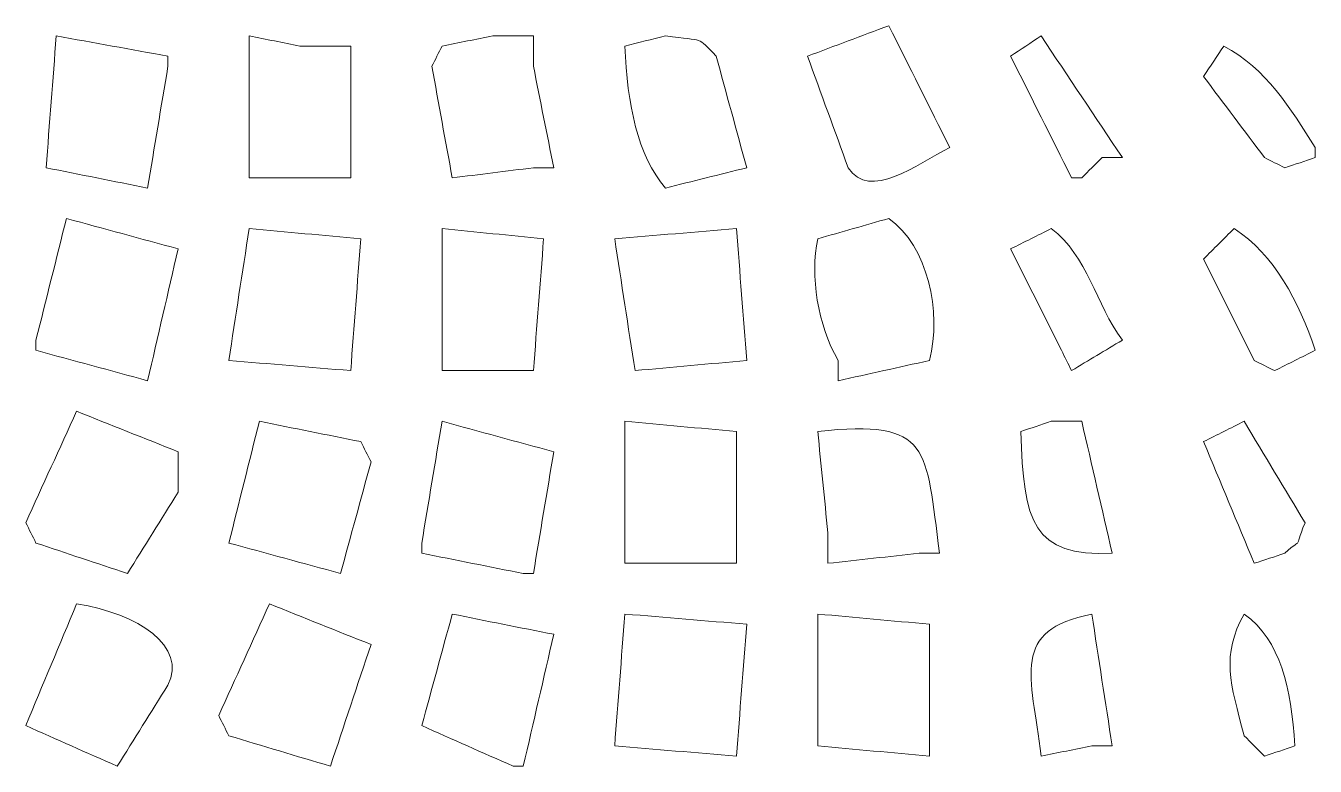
# Model space of a CAD drawing. Extents: x 69 to 542, y -750 to -43.
# Drawn here: x 183.9 to 310.9, y -478.3 to -405.3 of the extents above; entities that cross this region are included whole.
import ezdxf

# ---------------------------------------------------------------- set-up
doc = ezdxf.new("R2010")
doc.units = 0
doc.header["$MEASUREMENT"] = 0
doc.layers.add('Layer 1', color=7, linetype='Continuous', lineweight=0)

msp = doc.modelspace()

# ---------------------------------------------------------------- linework, layer by layer
at = {"layer": 'Layer 1', "color": 240, "lineweight": 18, "true_color": 0xed1c24}
for points, knots in [([(186.94, -406.33), (190.6, -407), (194.27, -407.67), (197.94, -408.33), (197.94, -408.67), (197.94, -409), (197.94, -409.33), (197.27, -413.33), (196.6, -417.33), (195.94, -421.33), (192.6, -420.67), (189.27, -420), (185.94, -419.33), (186.27, -415), (186.6, -410.67), (186.94, -406.33)], [0, 0, 0, 0, 1, 1, 1, 2, 2, 2, 3, 3, 3, 4, 4, 4, 5, 5, 5, 5]), ([(186.94, -406.33), (190.6, -407), (194.27, -407.67), (197.94, -408.33), (197.94, -408.67), (197.94, -409), (197.94, -409.33), (197.27, -413.33), (196.6, -417.33), (195.94, -421.33), (192.6, -420.67), (189.27, -420), (185.94, -419.33), (186.27, -415), (186.6, -410.67), (186.94, -406.33)], [0, 0, 0, 0, 1, 1, 1, 2, 2, 2, 3, 3, 3, 4, 4, 4, 5, 5, 5, 5]), ([(186.94, -406.33), (190.6, -407), (194.27, -407.67), (197.94, -408.33), (197.94, -408.67), (197.94, -409), (197.94, -409.33), (197.27, -413.33), (196.6, -417.33), (195.94, -421.33), (192.6, -420.67), (189.27, -420), (185.94, -419.33), (186.27, -415), (186.6, -410.67), (186.94, -406.33)], [0, 0, 0, 0, 1, 1, 1, 2, 2, 2, 3, 3, 3, 4, 4, 4, 5, 5, 5, 5]), ([(215.94, -420.33), (212.6, -420.33), (209.27, -420.33), (205.94, -420.33), (205.94, -415.67), (205.94, -411), (205.94, -406.33), (207.6, -406.67), (209.27, -407), (210.94, -407.33), (212.6, -407.33), (214.27, -407.33), (215.94, -407.33), (215.94, -411.67), (215.94, -416), (215.94, -420.33)], [0, 0, 0, 0, 1, 1, 1, 2, 2, 2, 3, 3, 3, 4, 4, 4, 5, 5, 5, 5]), ([(215.94, -420.33), (212.6, -420.33), (209.27, -420.33), (205.94, -420.33), (205.94, -415.67), (205.94, -411), (205.94, -406.33), (207.6, -406.67), (209.27, -407), (210.94, -407.33), (212.6, -407.33), (214.27, -407.33), (215.94, -407.33), (215.94, -411.67), (215.94, -416), (215.94, -420.33)], [0, 0, 0, 0, 1, 1, 1, 2, 2, 2, 3, 3, 3, 4, 4, 4, 5, 5, 5, 5]), ([(215.94, -420.33), (212.6, -420.33), (209.27, -420.33), (205.94, -420.33), (205.94, -415.67), (205.94, -411), (205.94, -406.33), (207.6, -406.67), (209.27, -407), (210.94, -407.33), (212.6, -407.33), (214.27, -407.33), (215.94, -407.33), (215.94, -411.67), (215.94, -416), (215.94, -420.33)], [0, 0, 0, 0, 1, 1, 1, 2, 2, 2, 3, 3, 3, 4, 4, 4, 5, 5, 5, 5]), ([(229.94, -406.33), (231.27, -406.33), (232.6, -406.33), (233.94, -406.33), (233.94, -407.33), (233.94, -408.33), (233.94, -409.33), (234.6, -412.67), (235.27, -416), (235.94, -419.33), (235.27, -419.33), (234.6, -419.33), (233.94, -419.33), (231.27, -419.67), (228.6, -420), (225.94, -420.33), (225.27, -416.67), (224.6, -413), (223.94, -409.33), (224.27, -408.67), (224.6, -408), (224.94, -407.33), (226.6, -407), (228.27, -406.67), (229.94, -406.33)], [0, 0, 0, 0, 1, 1, 1, 2, 2, 2, 3, 3, 3, 4, 4, 4, 5, 5, 5, 6, 6, 6, 7, 7, 7, 8, 8, 8, 8]), ([(229.94, -406.33), (231.27, -406.33), (232.6, -406.33), (233.94, -406.33), (233.94, -407.33), (233.94, -408.33), (233.94, -409.33), (234.6, -412.67), (235.27, -416), (235.94, -419.33), (235.27, -419.33), (234.6, -419.33), (233.94, -419.33), (231.27, -419.67), (228.6, -420), (225.94, -420.33), (225.27, -416.67), (224.6, -413), (223.94, -409.33), (224.27, -408.67), (224.6, -408), (224.94, -407.33), (226.6, -407), (228.27, -406.67), (229.94, -406.33)], [0, 0, 0, 0, 1, 1, 1, 2, 2, 2, 3, 3, 3, 4, 4, 4, 5, 5, 5, 6, 6, 6, 7, 7, 7, 8, 8, 8, 8]), ([(229.94, -406.33), (231.27, -406.33), (232.6, -406.33), (233.94, -406.33), (233.94, -407.33), (233.94, -408.33), (233.94, -409.33), (234.6, -412.67), (235.27, -416), (235.94, -419.33), (235.27, -419.33), (234.6, -419.33), (233.94, -419.33), (231.27, -419.67), (228.6, -420), (225.94, -420.33), (225.27, -416.67), (224.6, -413), (223.94, -409.33), (224.27, -408.67), (224.6, -408), (224.94, -407.33), (226.6, -407), (228.27, -406.67), (229.94, -406.33)], [0, 0, 0, 0, 1, 1, 1, 2, 2, 2, 3, 3, 3, 4, 4, 4, 5, 5, 5, 6, 6, 6, 7, 7, 7, 8, 8, 8, 8]), ([(246.94, -406.33), (250.95, -406.91), (249.93, -406.29), (251.94, -408.33), (252.94, -412), (253.94, -415.67), (254.94, -419.33), (252.27, -420), (249.6, -420.67), (246.94, -421.33), (244.17, -418.11), (243.19, -413.11), (242.94, -407.33), (244.27, -407), (245.6, -406.67), (246.94, -406.33)], [0, 0, 0, 0, 1, 1, 1, 2, 2, 2, 3, 3, 3, 4, 4, 4, 5, 5, 5, 5]), ([(246.94, -406.33), (250.95, -406.91), (249.93, -406.29), (251.94, -408.33), (252.94, -412), (253.94, -415.67), (254.94, -419.33), (252.27, -420), (249.6, -420.67), (246.94, -421.33), (244.17, -418.11), (243.19, -413.11), (242.94, -407.33), (244.27, -407), (245.6, -406.67), (246.94, -406.33)], [0, 0, 0, 0, 1, 1, 1, 2, 2, 2, 3, 3, 3, 4, 4, 4, 5, 5, 5, 5]), ([(246.94, -406.33), (250.95, -406.91), (249.93, -406.29), (251.94, -408.33), (252.94, -412), (253.94, -415.67), (254.94, -419.33), (252.27, -420), (249.6, -420.67), (246.94, -421.33), (244.17, -418.11), (243.19, -413.11), (242.94, -407.33), (244.27, -407), (245.6, -406.67), (246.94, -406.33)], [0, 0, 0, 0, 1, 1, 1, 2, 2, 2, 3, 3, 3, 4, 4, 4, 5, 5, 5, 5]), ([(268.94, -405.33), (270.94, -409.33), (272.94, -413.33), (274.94, -417.33), (271.7, -418.99), (267.04, -422.63), (264.94, -419.33), (263.6, -415.67), (262.27, -412), (260.94, -408.33), (263.6, -407.33), (266.27, -406.33), (268.94, -405.33)], [0, 0, 0, 0, 1, 1, 1, 2, 2, 2, 3, 3, 3, 4, 4, 4, 4]), ([(268.94, -405.33), (270.94, -409.33), (272.94, -413.33), (274.94, -417.33), (271.7, -418.99), (267.04, -422.63), (264.94, -419.33), (263.6, -415.67), (262.27, -412), (260.94, -408.33), (263.6, -407.33), (266.27, -406.33), (268.94, -405.33)], [0, 0, 0, 0, 1, 1, 1, 2, 2, 2, 3, 3, 3, 4, 4, 4, 4]), ([(268.94, -405.33), (270.94, -409.33), (272.94, -413.33), (274.94, -417.33), (271.7, -418.99), (267.04, -422.63), (264.94, -419.33), (263.6, -415.67), (262.27, -412), (260.94, -408.33), (263.6, -407.33), (266.27, -406.33), (268.94, -405.33)], [0, 0, 0, 0, 1, 1, 1, 2, 2, 2, 3, 3, 3, 4, 4, 4, 4]), ([(283.94, -406.33), (286.6, -410.33), (289.27, -414.33), (291.94, -418.33), (291.27, -418.33), (290.6, -418.33), (289.94, -418.33), (289.27, -419), (288.6, -419.67), (287.94, -420.33), (287.6, -420.33), (287.27, -420.33), (286.94, -420.33), (284.94, -416.33), (282.94, -412.33), (280.94, -408.33), (281.94, -407.67), (282.94, -407), (283.94, -406.33)], [0, 0, 0, 0, 1, 1, 1, 2, 2, 2, 3, 3, 3, 4, 4, 4, 5, 5, 5, 6, 6, 6, 6]), ([(283.94, -406.33), (286.6, -410.33), (289.27, -414.33), (291.94, -418.33), (291.27, -418.33), (290.6, -418.33), (289.94, -418.33), (289.27, -419), (288.6, -419.67), (287.94, -420.33), (287.6, -420.33), (287.27, -420.33), (286.94, -420.33), (284.94, -416.33), (282.94, -412.33), (280.94, -408.33), (281.94, -407.67), (282.94, -407), (283.94, -406.33)], [0, 0, 0, 0, 1, 1, 1, 2, 2, 2, 3, 3, 3, 4, 4, 4, 5, 5, 5, 6, 6, 6, 6]), ([(283.94, -406.33), (286.6, -410.33), (289.27, -414.33), (291.94, -418.33), (291.27, -418.33), (290.6, -418.33), (289.94, -418.33), (289.27, -419), (288.6, -419.67), (287.94, -420.33), (287.6, -420.33), (287.27, -420.33), (286.94, -420.33), (284.94, -416.33), (282.94, -412.33), (280.94, -408.33), (281.94, -407.67), (282.94, -407), (283.94, -406.33)], [0, 0, 0, 0, 1, 1, 1, 2, 2, 2, 3, 3, 3, 4, 4, 4, 5, 5, 5, 6, 6, 6, 6]), ([(301.94, -407.33), (306.08, -409.56), (308.5, -413.46), (310.94, -417.33), (310.94, -417.67), (310.94, -418), (310.94, -418.33), (309.94, -418.67), (308.94, -419), (307.94, -419.33), (307.27, -419), (306.6, -418.67), (305.94, -418.33), (303.94, -415.67), (301.94, -413), (299.94, -410.33), (300.6, -409.33), (301.27, -408.33), (301.94, -407.33)], [0, 0, 0, 0, 1, 1, 1, 2, 2, 2, 3, 3, 3, 4, 4, 4, 5, 5, 5, 6, 6, 6, 6]), ([(301.94, -407.33), (306.08, -409.56), (308.5, -413.46), (310.94, -417.33), (310.94, -417.67), (310.94, -418), (310.94, -418.33), (309.94, -418.67), (308.94, -419), (307.94, -419.33), (307.27, -419), (306.6, -418.67), (305.94, -418.33), (303.94, -415.67), (301.94, -413), (299.94, -410.33), (300.6, -409.33), (301.27, -408.33), (301.94, -407.33)], [0, 0, 0, 0, 1, 1, 1, 2, 2, 2, 3, 3, 3, 4, 4, 4, 5, 5, 5, 6, 6, 6, 6]), ([(301.94, -407.33), (306.08, -409.56), (308.5, -413.46), (310.94, -417.33), (310.94, -417.67), (310.94, -418), (310.94, -418.33), (309.94, -418.67), (308.94, -419), (307.94, -419.33), (307.27, -419), (306.6, -418.67), (305.94, -418.33), (303.94, -415.67), (301.94, -413), (299.94, -410.33), (300.6, -409.33), (301.27, -408.33), (301.94, -407.33)], [0, 0, 0, 0, 1, 1, 1, 2, 2, 2, 3, 3, 3, 4, 4, 4, 5, 5, 5, 6, 6, 6, 6]), ([(187.94, -424.33), (191.6, -425.33), (195.27, -426.33), (198.94, -427.33), (197.94, -431.67), (196.94, -436), (195.94, -440.33), (192.27, -439.33), (188.6, -438.33), (184.94, -437.33), (184.94, -437), (184.94, -436.67), (184.94, -436.33), (185.94, -432.33), (186.94, -428.33), (187.94, -424.33)], [0, 0, 0, 0, 1, 1, 1, 2, 2, 2, 3, 3, 3, 4, 4, 4, 5, 5, 5, 5]), ([(187.94, -424.33), (191.6, -425.33), (195.27, -426.33), (198.94, -427.33), (197.94, -431.67), (196.94, -436), (195.94, -440.33), (192.27, -439.33), (188.6, -438.33), (184.94, -437.33), (184.94, -437), (184.94, -436.67), (184.94, -436.33), (185.94, -432.33), (186.94, -428.33), (187.94, -424.33)], [0, 0, 0, 0, 1, 1, 1, 2, 2, 2, 3, 3, 3, 4, 4, 4, 5, 5, 5, 5]), ([(187.94, -424.33), (191.6, -425.33), (195.27, -426.33), (198.94, -427.33), (197.94, -431.67), (196.94, -436), (195.94, -440.33), (192.27, -439.33), (188.6, -438.33), (184.94, -437.33), (184.94, -437), (184.94, -436.67), (184.94, -436.33), (185.94, -432.33), (186.94, -428.33), (187.94, -424.33)], [0, 0, 0, 0, 1, 1, 1, 2, 2, 2, 3, 3, 3, 4, 4, 4, 5, 5, 5, 5]), ([(216.94, -426.33), (216.6, -430.67), (216.27, -435), (215.94, -439.33), (211.94, -439), (207.94, -438.67), (203.94, -438.33), (204.6, -434), (205.27, -429.67), (205.94, -425.33), (209.6, -425.67), (213.27, -426), (216.94, -426.33)], [0, 0, 0, 0, 1, 1, 1, 2, 2, 2, 3, 3, 3, 4, 4, 4, 4]), ([(216.94, -426.33), (216.6, -430.67), (216.27, -435), (215.94, -439.33), (211.94, -439), (207.94, -438.67), (203.94, -438.33), (204.6, -434), (205.27, -429.67), (205.94, -425.33), (209.6, -425.67), (213.27, -426), (216.94, -426.33)], [0, 0, 0, 0, 1, 1, 1, 2, 2, 2, 3, 3, 3, 4, 4, 4, 4]), ([(216.94, -426.33), (216.6, -430.67), (216.27, -435), (215.94, -439.33), (211.94, -439), (207.94, -438.67), (203.94, -438.33), (204.6, -434), (205.27, -429.67), (205.94, -425.33), (209.6, -425.67), (213.27, -426), (216.94, -426.33)], [0, 0, 0, 0, 1, 1, 1, 2, 2, 2, 3, 3, 3, 4, 4, 4, 4]), ([(224.94, -425.33), (228.27, -425.67), (231.6, -426), (234.94, -426.33), (234.6, -430.67), (234.27, -435), (233.94, -439.33), (230.94, -439.33), (227.94, -439.33), (224.94, -439.33), (224.94, -434.67), (224.94, -430), (224.94, -425.33)], [0, 0, 0, 0, 1, 1, 1, 2, 2, 2, 3, 3, 3, 4, 4, 4, 4]), ([(224.94, -425.33), (228.27, -425.67), (231.6, -426), (234.94, -426.33), (234.6, -430.67), (234.27, -435), (233.94, -439.33), (230.94, -439.33), (227.94, -439.33), (224.94, -439.33), (224.94, -434.67), (224.94, -430), (224.94, -425.33)], [0, 0, 0, 0, 1, 1, 1, 2, 2, 2, 3, 3, 3, 4, 4, 4, 4]), ([(224.94, -425.33), (228.27, -425.67), (231.6, -426), (234.94, -426.33), (234.6, -430.67), (234.27, -435), (233.94, -439.33), (230.94, -439.33), (227.94, -439.33), (224.94, -439.33), (224.94, -434.67), (224.94, -430), (224.94, -425.33)], [0, 0, 0, 0, 1, 1, 1, 2, 2, 2, 3, 3, 3, 4, 4, 4, 4]), ([(253.94, -425.33), (254.27, -429.67), (254.6, -434), (254.94, -438.33), (251.27, -438.67), (247.6, -439), (243.94, -439.33), (243.27, -435), (242.6, -430.67), (241.94, -426.33), (245.94, -426), (249.94, -425.67), (253.94, -425.33)], [0, 0, 0, 0, 1, 1, 1, 2, 2, 2, 3, 3, 3, 4, 4, 4, 4]), ([(253.94, -425.33), (254.27, -429.67), (254.6, -434), (254.94, -438.33), (251.27, -438.67), (247.6, -439), (243.94, -439.33), (243.27, -435), (242.6, -430.67), (241.94, -426.33), (245.94, -426), (249.94, -425.67), (253.94, -425.33)], [0, 0, 0, 0, 1, 1, 1, 2, 2, 2, 3, 3, 3, 4, 4, 4, 4]), ([(253.94, -425.33), (254.27, -429.67), (254.6, -434), (254.94, -438.33), (251.27, -438.67), (247.6, -439), (243.94, -439.33), (243.27, -435), (242.6, -430.67), (241.94, -426.33), (245.94, -426), (249.94, -425.67), (253.94, -425.33)], [0, 0, 0, 0, 1, 1, 1, 2, 2, 2, 3, 3, 3, 4, 4, 4, 4]), ([(268.94, -424.33), (272.79, -427.05), (274.17, -433.56), (272.94, -438.33), (269.94, -439), (266.94, -439.67), (263.94, -440.33), (263.94, -439.67), (263.94, -439), (263.94, -438.33), (261.92, -434.76), (261.17, -430.01), (261.94, -426.33), (264.27, -425.67), (266.6, -425), (268.94, -424.33)], [0, 0, 0, 0, 1, 1, 1, 2, 2, 2, 3, 3, 3, 4, 4, 4, 5, 5, 5, 5]), ([(268.94, -424.33), (272.79, -427.05), (274.17, -433.56), (272.94, -438.33), (269.94, -439), (266.94, -439.67), (263.94, -440.33), (263.94, -439.67), (263.94, -439), (263.94, -438.33), (261.92, -434.76), (261.17, -430.01), (261.94, -426.33), (264.27, -425.67), (266.6, -425), (268.94, -424.33)], [0, 0, 0, 0, 1, 1, 1, 2, 2, 2, 3, 3, 3, 4, 4, 4, 5, 5, 5, 5]), ([(268.94, -424.33), (272.79, -427.05), (274.17, -433.56), (272.94, -438.33), (269.94, -439), (266.94, -439.67), (263.94, -440.33), (263.94, -439.67), (263.94, -439), (263.94, -438.33), (261.92, -434.76), (261.17, -430.01), (261.94, -426.33), (264.27, -425.67), (266.6, -425), (268.94, -424.33)], [0, 0, 0, 0, 1, 1, 1, 2, 2, 2, 3, 3, 3, 4, 4, 4, 5, 5, 5, 5]), ([(284.94, -425.33), (288.53, -428.02), (289.31, -432.78), (291.94, -436.33), (290.27, -437.33), (288.6, -438.33), (286.94, -439.33), (286.6, -438.67), (286.27, -438), (285.94, -437.33), (284.27, -434), (282.6, -430.67), (280.94, -427.33), (282.27, -426.67), (283.6, -426), (284.94, -425.33)], [0, 0, 0, 0, 1, 1, 1, 2, 2, 2, 3, 3, 3, 4, 4, 4, 5, 5, 5, 5]), ([(284.94, -425.33), (288.53, -428.02), (289.31, -432.78), (291.94, -436.33), (290.27, -437.33), (288.6, -438.33), (286.94, -439.33), (286.6, -438.67), (286.27, -438), (285.94, -437.33), (284.27, -434), (282.6, -430.67), (280.94, -427.33), (282.27, -426.67), (283.6, -426), (284.94, -425.33)], [0, 0, 0, 0, 1, 1, 1, 2, 2, 2, 3, 3, 3, 4, 4, 4, 5, 5, 5, 5]), ([(284.94, -425.33), (288.53, -428.02), (289.31, -432.78), (291.94, -436.33), (290.27, -437.33), (288.6, -438.33), (286.94, -439.33), (286.6, -438.67), (286.27, -438), (285.94, -437.33), (284.27, -434), (282.6, -430.67), (280.94, -427.33), (282.27, -426.67), (283.6, -426), (284.94, -425.33)], [0, 0, 0, 0, 1, 1, 1, 2, 2, 2, 3, 3, 3, 4, 4, 4, 5, 5, 5, 5]), ([(302.94, -425.33), (306.91, -427.9), (309.33, -432.48), (310.94, -437.33), (309.6, -438), (308.27, -438.67), (306.94, -439.33), (306.27, -439), (305.6, -438.67), (304.94, -438.33), (303.27, -435), (301.6, -431.67), (299.94, -428.33), (300.94, -427.33), (301.94, -426.33), (302.94, -425.33)], [0, 0, 0, 0, 1, 1, 1, 2, 2, 2, 3, 3, 3, 4, 4, 4, 5, 5, 5, 5]), ([(302.94, -425.33), (306.91, -427.9), (309.33, -432.48), (310.94, -437.33), (309.6, -438), (308.27, -438.67), (306.94, -439.33), (306.27, -439), (305.6, -438.67), (304.94, -438.33), (303.27, -435), (301.6, -431.67), (299.94, -428.33), (300.94, -427.33), (301.94, -426.33), (302.94, -425.33)], [0, 0, 0, 0, 1, 1, 1, 2, 2, 2, 3, 3, 3, 4, 4, 4, 5, 5, 5, 5]), ([(302.94, -425.33), (306.91, -427.9), (309.33, -432.48), (310.94, -437.33), (309.6, -438), (308.27, -438.67), (306.94, -439.33), (306.27, -439), (305.6, -438.67), (304.94, -438.33), (303.27, -435), (301.6, -431.67), (299.94, -428.33), (300.94, -427.33), (301.94, -426.33), (302.94, -425.33)], [0, 0, 0, 0, 1, 1, 1, 2, 2, 2, 3, 3, 3, 4, 4, 4, 5, 5, 5, 5]), ([(188.94, -443.33), (192.27, -444.67), (195.6, -446), (198.94, -447.33), (198.94, -448.67), (198.94, -450), (198.94, -451.33), (197.27, -454), (195.6, -456.67), (193.94, -459.33), (190.94, -458.33), (187.94, -457.33), (184.94, -456.33), (184.6, -455.67), (184.27, -455), (183.94, -454.33), (185.6, -450.67), (187.27, -447), (188.94, -443.33)], [0, 0, 0, 0, 1, 1, 1, 2, 2, 2, 3, 3, 3, 4, 4, 4, 5, 5, 5, 6, 6, 6, 6]), ([(188.94, -443.33), (192.27, -444.67), (195.6, -446), (198.94, -447.33), (198.94, -448.67), (198.94, -450), (198.94, -451.33), (197.27, -454), (195.6, -456.67), (193.94, -459.33), (190.94, -458.33), (187.94, -457.33), (184.94, -456.33), (184.6, -455.67), (184.27, -455), (183.94, -454.33), (185.6, -450.67), (187.27, -447), (188.94, -443.33)], [0, 0, 0, 0, 1, 1, 1, 2, 2, 2, 3, 3, 3, 4, 4, 4, 5, 5, 5, 6, 6, 6, 6]), ([(188.94, -443.33), (192.27, -444.67), (195.6, -446), (198.94, -447.33), (198.94, -448.67), (198.94, -450), (198.94, -451.33), (197.27, -454), (195.6, -456.67), (193.94, -459.33), (190.94, -458.33), (187.94, -457.33), (184.94, -456.33), (184.6, -455.67), (184.27, -455), (183.94, -454.33), (185.6, -450.67), (187.27, -447), (188.94, -443.33)], [0, 0, 0, 0, 1, 1, 1, 2, 2, 2, 3, 3, 3, 4, 4, 4, 5, 5, 5, 6, 6, 6, 6]), ([(206.94, -444.33), (210.27, -445), (213.6, -445.67), (216.94, -446.33), (217.27, -447), (217.6, -447.67), (217.94, -448.33), (216.94, -452), (215.94, -455.67), (214.94, -459.33), (211.27, -458.33), (207.6, -457.33), (203.94, -456.33), (204.94, -452.33), (205.94, -448.33), (206.94, -444.33)], [0, 0, 0, 0, 1, 1, 1, 2, 2, 2, 3, 3, 3, 4, 4, 4, 5, 5, 5, 5]), ([(206.94, -444.33), (210.27, -445), (213.6, -445.67), (216.94, -446.33), (217.27, -447), (217.6, -447.67), (217.94, -448.33), (216.94, -452), (215.94, -455.67), (214.94, -459.33), (211.27, -458.33), (207.6, -457.33), (203.94, -456.33), (204.94, -452.33), (205.94, -448.33), (206.94, -444.33)], [0, 0, 0, 0, 1, 1, 1, 2, 2, 2, 3, 3, 3, 4, 4, 4, 5, 5, 5, 5]), ([(206.94, -444.33), (210.27, -445), (213.6, -445.67), (216.94, -446.33), (217.27, -447), (217.6, -447.67), (217.94, -448.33), (216.94, -452), (215.94, -455.67), (214.94, -459.33), (211.27, -458.33), (207.6, -457.33), (203.94, -456.33), (204.94, -452.33), (205.94, -448.33), (206.94, -444.33)], [0, 0, 0, 0, 1, 1, 1, 2, 2, 2, 3, 3, 3, 4, 4, 4, 5, 5, 5, 5]), ([(224.94, -444.33), (228.6, -445.33), (232.27, -446.33), (235.94, -447.33), (235.27, -451.33), (234.6, -455.33), (233.94, -459.33), (233.6, -459.33), (233.27, -459.33), (232.94, -459.33), (229.6, -458.67), (226.27, -458), (222.94, -457.33), (222.94, -457), (222.94, -456.67), (222.94, -456.33), (223.6, -452.33), (224.27, -448.33), (224.94, -444.33)], [0, 0, 0, 0, 1, 1, 1, 2, 2, 2, 3, 3, 3, 4, 4, 4, 5, 5, 5, 6, 6, 6, 6]), ([(224.94, -444.33), (228.6, -445.33), (232.27, -446.33), (235.94, -447.33), (235.27, -451.33), (234.6, -455.33), (233.94, -459.33), (233.6, -459.33), (233.27, -459.33), (232.94, -459.33), (229.6, -458.67), (226.27, -458), (222.94, -457.33), (222.94, -457), (222.94, -456.67), (222.94, -456.33), (223.6, -452.33), (224.27, -448.33), (224.94, -444.33)], [0, 0, 0, 0, 1, 1, 1, 2, 2, 2, 3, 3, 3, 4, 4, 4, 5, 5, 5, 6, 6, 6, 6]), ([(224.94, -444.33), (228.6, -445.33), (232.27, -446.33), (235.94, -447.33), (235.27, -451.33), (234.6, -455.33), (233.94, -459.33), (233.6, -459.33), (233.27, -459.33), (232.94, -459.33), (229.6, -458.67), (226.27, -458), (222.94, -457.33), (222.94, -457), (222.94, -456.67), (222.94, -456.33), (223.6, -452.33), (224.27, -448.33), (224.94, -444.33)], [0, 0, 0, 0, 1, 1, 1, 2, 2, 2, 3, 3, 3, 4, 4, 4, 5, 5, 5, 6, 6, 6, 6]), ([(242.94, -444.33), (246.6, -444.67), (250.27, -445), (253.94, -445.33), (253.94, -449.67), (253.94, -454), (253.94, -458.33), (250.27, -458.33), (246.6, -458.33), (242.94, -458.33), (242.94, -453.67), (242.94, -449), (242.94, -444.33)], [0, 0, 0, 0, 1, 1, 1, 2, 2, 2, 3, 3, 3, 4, 4, 4, 4]), ([(242.94, -444.33), (246.6, -444.67), (250.27, -445), (253.94, -445.33), (253.94, -449.67), (253.94, -454), (253.94, -458.33), (250.27, -458.33), (246.6, -458.33), (242.94, -458.33), (242.94, -453.67), (242.94, -449), (242.94, -444.33)], [0, 0, 0, 0, 1, 1, 1, 2, 2, 2, 3, 3, 3, 4, 4, 4, 4]), ([(242.94, -444.33), (246.6, -444.67), (250.27, -445), (253.94, -445.33), (253.94, -449.67), (253.94, -454), (253.94, -458.33), (250.27, -458.33), (246.6, -458.33), (242.94, -458.33), (242.94, -453.67), (242.94, -449), (242.94, -444.33)], [0, 0, 0, 0, 1, 1, 1, 2, 2, 2, 3, 3, 3, 4, 4, 4, 4]), ([(261.94, -445.33), (273.21, -444.1), (272.53, -446.98), (273.94, -457.33), (273.27, -457.33), (272.6, -457.33), (271.94, -457.33), (268.94, -457.67), (265.94, -458), (262.94, -458.33), (262.94, -457.33), (262.94, -456.33), (262.94, -455.33), (262.6, -452), (262.27, -448.67), (261.94, -445.33)], [0, 0, 0, 0, 1, 1, 1, 2, 2, 2, 3, 3, 3, 4, 4, 4, 5, 5, 5, 5]), ([(261.94, -445.33), (273.21, -444.1), (272.53, -446.98), (273.94, -457.33), (273.27, -457.33), (272.6, -457.33), (271.94, -457.33), (268.94, -457.67), (265.94, -458), (262.94, -458.33), (262.94, -457.33), (262.94, -456.33), (262.94, -455.33), (262.6, -452), (262.27, -448.67), (261.94, -445.33)], [0, 0, 0, 0, 1, 1, 1, 2, 2, 2, 3, 3, 3, 4, 4, 4, 5, 5, 5, 5]), ([(261.94, -445.33), (273.21, -444.1), (272.53, -446.98), (273.94, -457.33), (273.27, -457.33), (272.6, -457.33), (271.94, -457.33), (268.94, -457.67), (265.94, -458), (262.94, -458.33), (262.94, -457.33), (262.94, -456.33), (262.94, -455.33), (262.6, -452), (262.27, -448.67), (261.94, -445.33)], [0, 0, 0, 0, 1, 1, 1, 2, 2, 2, 3, 3, 3, 4, 4, 4, 5, 5, 5, 5]), ([(284.94, -444.33), (285.94, -444.33), (286.94, -444.33), (287.94, -444.33), (288.94, -448.67), (289.94, -453), (290.94, -457.33), (283.13, -457.74), (282.19, -454.22), (281.94, -445.33), (282.94, -445), (283.94, -444.67), (284.94, -444.33)], [0, 0, 0, 0, 1, 1, 1, 2, 2, 2, 3, 3, 3, 4, 4, 4, 4]), ([(284.94, -444.33), (285.94, -444.33), (286.94, -444.33), (287.94, -444.33), (288.94, -448.67), (289.94, -453), (290.94, -457.33), (283.13, -457.74), (282.19, -454.22), (281.94, -445.33), (282.94, -445), (283.94, -444.67), (284.94, -444.33)], [0, 0, 0, 0, 1, 1, 1, 2, 2, 2, 3, 3, 3, 4, 4, 4, 4]), ([(284.94, -444.33), (285.94, -444.33), (286.94, -444.33), (287.94, -444.33), (288.94, -448.67), (289.94, -453), (290.94, -457.33), (283.13, -457.74), (282.19, -454.22), (281.94, -445.33), (282.94, -445), (283.94, -444.67), (284.94, -444.33)], [0, 0, 0, 0, 1, 1, 1, 2, 2, 2, 3, 3, 3, 4, 4, 4, 4]), ([(303.94, -444.33), (305.94, -447.67), (307.94, -451), (309.94, -454.33), (308.68, -457.36), (309.95, -455.53), (307.94, -457.33), (306.94, -457.67), (305.94, -458), (304.94, -458.33), (303.27, -454.33), (301.6, -450.33), (299.94, -446.33), (301.27, -445.67), (302.6, -445), (303.94, -444.33)], [0, 0, 0, 0, 1, 1, 1, 2, 2, 2, 3, 3, 3, 4, 4, 4, 5, 5, 5, 5]), ([(303.94, -444.33), (305.94, -447.67), (307.94, -451), (309.94, -454.33), (308.68, -457.36), (309.95, -455.53), (307.94, -457.33), (306.94, -457.67), (305.94, -458), (304.94, -458.33), (303.27, -454.33), (301.6, -450.33), (299.94, -446.33), (301.27, -445.67), (302.6, -445), (303.94, -444.33)], [0, 0, 0, 0, 1, 1, 1, 2, 2, 2, 3, 3, 3, 4, 4, 4, 5, 5, 5, 5]), ([(303.94, -444.33), (305.94, -447.67), (307.94, -451), (309.94, -454.33), (308.68, -457.36), (309.95, -455.53), (307.94, -457.33), (306.94, -457.67), (305.94, -458), (304.94, -458.33), (303.27, -454.33), (301.6, -450.33), (299.94, -446.33), (301.27, -445.67), (302.6, -445), (303.94, -444.33)], [0, 0, 0, 0, 1, 1, 1, 2, 2, 2, 3, 3, 3, 4, 4, 4, 5, 5, 5, 5]), ([(188.94, -462.33), (195.05, -463.29), (199.85, -466.52), (197.94, -470.33), (196.27, -473), (194.6, -475.67), (192.94, -478.33), (189.94, -477), (186.94, -475.67), (183.94, -474.33), (185.6, -470.33), (187.27, -466.33), (188.94, -462.33)], [0, 0, 0, 0, 1, 1, 1, 2, 2, 2, 3, 3, 3, 4, 4, 4, 4]), ([(188.94, -462.33), (195.05, -463.29), (199.85, -466.52), (197.94, -470.33), (196.27, -473), (194.6, -475.67), (192.94, -478.33), (189.94, -477), (186.94, -475.67), (183.94, -474.33), (185.6, -470.33), (187.27, -466.33), (188.94, -462.33)], [0, 0, 0, 0, 1, 1, 1, 2, 2, 2, 3, 3, 3, 4, 4, 4, 4]), ([(188.94, -462.33), (195.05, -463.29), (199.85, -466.52), (197.94, -470.33), (196.27, -473), (194.6, -475.67), (192.94, -478.33), (189.94, -477), (186.94, -475.67), (183.94, -474.33), (185.6, -470.33), (187.27, -466.33), (188.94, -462.33)], [0, 0, 0, 0, 1, 1, 1, 2, 2, 2, 3, 3, 3, 4, 4, 4, 4]), ([(207.94, -462.33), (211.27, -463.67), (214.6, -465), (217.94, -466.33), (216.6, -470.33), (215.27, -474.33), (213.94, -478.33), (210.6, -477.33), (207.27, -476.33), (203.94, -475.33), (203.6, -474.67), (203.27, -474), (202.94, -473.33), (204.6, -469.67), (206.27, -466), (207.94, -462.33)], [0, 0, 0, 0, 1, 1, 1, 2, 2, 2, 3, 3, 3, 4, 4, 4, 5, 5, 5, 5]), ([(207.94, -462.33), (211.27, -463.67), (214.6, -465), (217.94, -466.33), (216.6, -470.33), (215.27, -474.33), (213.94, -478.33), (210.6, -477.33), (207.27, -476.33), (203.94, -475.33), (203.6, -474.67), (203.27, -474), (202.94, -473.33), (204.6, -469.67), (206.27, -466), (207.94, -462.33)], [0, 0, 0, 0, 1, 1, 1, 2, 2, 2, 3, 3, 3, 4, 4, 4, 5, 5, 5, 5]), ([(207.94, -462.33), (211.27, -463.67), (214.6, -465), (217.94, -466.33), (216.6, -470.33), (215.27, -474.33), (213.94, -478.33), (210.6, -477.33), (207.27, -476.33), (203.94, -475.33), (203.6, -474.67), (203.27, -474), (202.94, -473.33), (204.6, -469.67), (206.27, -466), (207.94, -462.33)], [0, 0, 0, 0, 1, 1, 1, 2, 2, 2, 3, 3, 3, 4, 4, 4, 5, 5, 5, 5]), ([(225.94, -463.33), (229.27, -464), (232.6, -464.67), (235.94, -465.33), (234.94, -469.67), (233.94, -474), (232.94, -478.33), (232.6, -478.33), (232.27, -478.33), (231.94, -478.33), (228.94, -477), (225.94, -475.67), (222.94, -474.33), (223.94, -470.67), (224.94, -467), (225.94, -463.33)], [0, 0, 0, 0, 1, 1, 1, 2, 2, 2, 3, 3, 3, 4, 4, 4, 5, 5, 5, 5]), ([(225.94, -463.33), (229.27, -464), (232.6, -464.67), (235.94, -465.33), (234.94, -469.67), (233.94, -474), (232.94, -478.33), (232.6, -478.33), (232.27, -478.33), (231.94, -478.33), (228.94, -477), (225.94, -475.67), (222.94, -474.33), (223.94, -470.67), (224.94, -467), (225.94, -463.33)], [0, 0, 0, 0, 1, 1, 1, 2, 2, 2, 3, 3, 3, 4, 4, 4, 5, 5, 5, 5]), ([(225.94, -463.33), (229.27, -464), (232.6, -464.67), (235.94, -465.33), (234.94, -469.67), (233.94, -474), (232.94, -478.33), (232.6, -478.33), (232.27, -478.33), (231.94, -478.33), (228.94, -477), (225.94, -475.67), (222.94, -474.33), (223.94, -470.67), (224.94, -467), (225.94, -463.33)], [0, 0, 0, 0, 1, 1, 1, 2, 2, 2, 3, 3, 3, 4, 4, 4, 5, 5, 5, 5]), ([(242.94, -463.33), (246.94, -463.67), (250.94, -464), (254.94, -464.33), (254.6, -468.67), (254.27, -473), (253.94, -477.33), (249.94, -477), (245.94, -476.67), (241.94, -476.33), (242.27, -472), (242.6, -467.67), (242.94, -463.33)], [0, 0, 0, 0, 1, 1, 1, 2, 2, 2, 3, 3, 3, 4, 4, 4, 4]), ([(242.94, -463.33), (246.94, -463.67), (250.94, -464), (254.94, -464.33), (254.6, -468.67), (254.27, -473), (253.94, -477.33), (249.94, -477), (245.94, -476.67), (241.94, -476.33), (242.27, -472), (242.6, -467.67), (242.94, -463.33)], [0, 0, 0, 0, 1, 1, 1, 2, 2, 2, 3, 3, 3, 4, 4, 4, 4]), ([(242.94, -463.33), (246.94, -463.67), (250.94, -464), (254.94, -464.33), (254.6, -468.67), (254.27, -473), (253.94, -477.33), (249.94, -477), (245.94, -476.67), (241.94, -476.33), (242.27, -472), (242.6, -467.67), (242.94, -463.33)], [0, 0, 0, 0, 1, 1, 1, 2, 2, 2, 3, 3, 3, 4, 4, 4, 4]), ([(261.94, -463.33), (265.6, -463.67), (269.27, -464), (272.94, -464.33), (272.94, -468.67), (272.94, -473), (272.94, -477.33), (269.27, -477), (265.6, -476.67), (261.94, -476.33), (261.94, -472), (261.94, -467.67), (261.94, -463.33)], [0, 0, 0, 0, 1, 1, 1, 2, 2, 2, 3, 3, 3, 4, 4, 4, 4]), ([(261.94, -463.33), (265.6, -463.67), (269.27, -464), (272.94, -464.33), (272.94, -468.67), (272.94, -473), (272.94, -477.33), (269.27, -477), (265.6, -476.67), (261.94, -476.33), (261.94, -472), (261.94, -467.67), (261.94, -463.33)], [0, 0, 0, 0, 1, 1, 1, 2, 2, 2, 3, 3, 3, 4, 4, 4, 4]), ([(261.94, -463.33), (265.6, -463.67), (269.27, -464), (272.94, -464.33), (272.94, -468.67), (272.94, -473), (272.94, -477.33), (269.27, -477), (265.6, -476.67), (261.94, -476.33), (261.94, -472), (261.94, -467.67), (261.94, -463.33)], [0, 0, 0, 0, 1, 1, 1, 2, 2, 2, 3, 3, 3, 4, 4, 4, 4]), ([(283.94, -477.33), (282.95, -469.22), (280.88, -464.96), (288.94, -463.33), (289.6, -467.67), (290.27, -472), (290.94, -476.33), (290.27, -476.33), (289.6, -476.33), (288.94, -476.33), (287.27, -476.67), (285.6, -477), (283.94, -477.33)], [0, 0, 0, 0, 1, 1, 1, 2, 2, 2, 3, 3, 3, 4, 4, 4, 4]), ([(283.94, -477.33), (282.95, -469.22), (280.88, -464.96), (288.94, -463.33), (289.6, -467.67), (290.27, -472), (290.94, -476.33), (290.27, -476.33), (289.6, -476.33), (288.94, -476.33), (287.27, -476.67), (285.6, -477), (283.94, -477.33)], [0, 0, 0, 0, 1, 1, 1, 2, 2, 2, 3, 3, 3, 4, 4, 4, 4]), ([(283.94, -477.33), (282.95, -469.22), (280.88, -464.96), (288.94, -463.33), (289.6, -467.67), (290.27, -472), (290.94, -476.33), (290.27, -476.33), (289.6, -476.33), (288.94, -476.33), (287.27, -476.67), (285.6, -477), (283.94, -477.33)], [0, 0, 0, 0, 1, 1, 1, 2, 2, 2, 3, 3, 3, 4, 4, 4, 4]), ([(303.94, -463.33), (307.56, -465.97), (308.54, -470.54), (308.94, -476.33), (307.94, -476.67), (306.94, -477), (305.94, -477.33), (305.27, -476.67), (304.6, -476), (303.94, -475.33), (302.57, -470.16), (301.65, -467.4), (303.94, -463.33)], [0, 0, 0, 0, 1, 1, 1, 2, 2, 2, 3, 3, 3, 4, 4, 4, 4]), ([(303.94, -463.33), (307.56, -465.97), (308.54, -470.54), (308.94, -476.33), (307.94, -476.67), (306.94, -477), (305.94, -477.33), (305.27, -476.67), (304.6, -476), (303.94, -475.33), (302.57, -470.16), (301.65, -467.4), (303.94, -463.33)], [0, 0, 0, 0, 1, 1, 1, 2, 2, 2, 3, 3, 3, 4, 4, 4, 4]), ([(303.94, -463.33), (307.56, -465.97), (308.54, -470.54), (308.94, -476.33), (307.94, -476.67), (306.94, -477), (305.94, -477.33), (305.27, -476.67), (304.6, -476), (303.94, -475.33), (302.57, -470.16), (301.65, -467.4), (303.94, -463.33)], [0, 0, 0, 0, 1, 1, 1, 2, 2, 2, 3, 3, 3, 4, 4, 4, 4])]:
    msp.add_open_spline(points, degree=3, knots=knots, dxfattribs=at)

doc.saveas('drawing.dxf')
